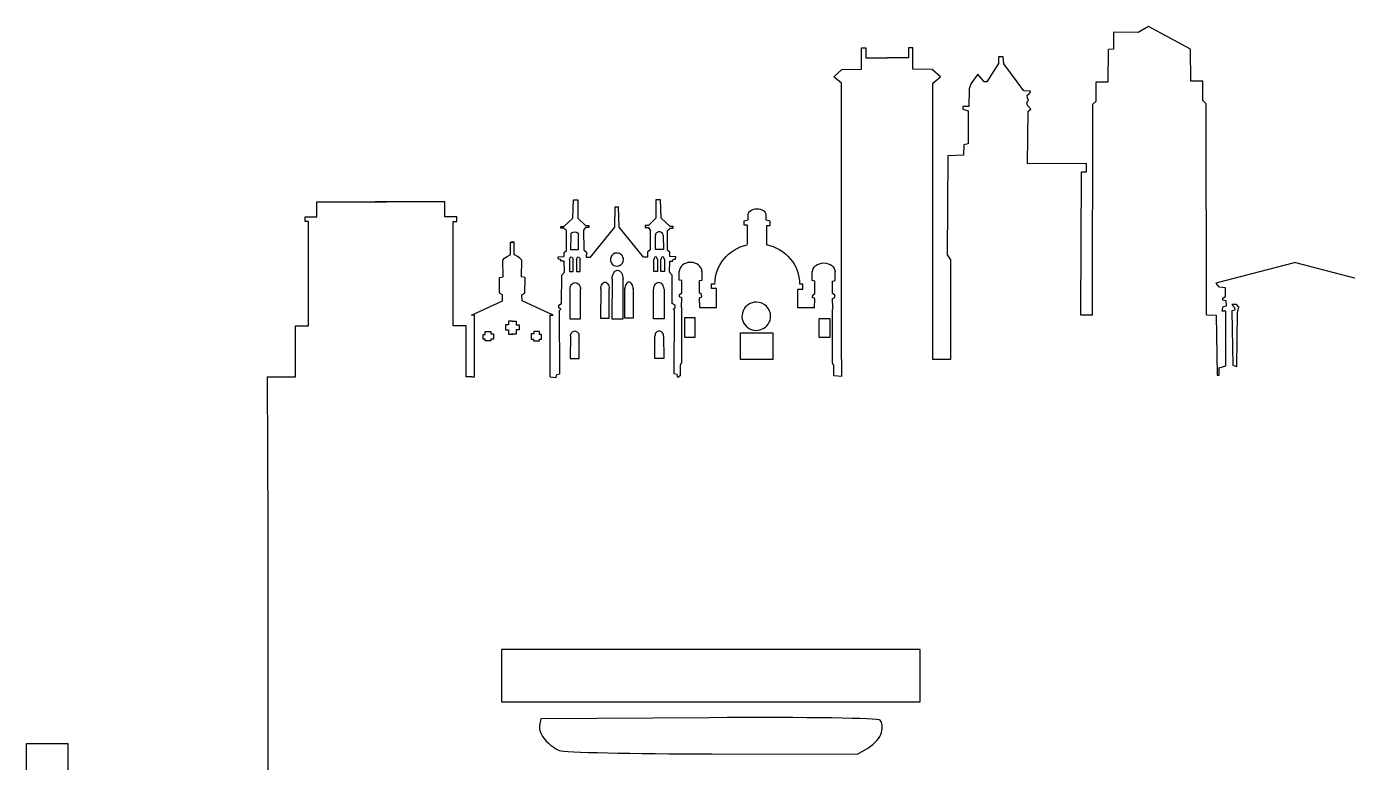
# Model space of a CAD drawing. Extents: x -137 to 89, y 6 to 211.
# Drawn here: x -136.9 to -11, y 135.2 to 205.4 of the extents above; entities that cross this region are included whole.
import ezdxf

# ---------------------------------------------------------------- set-up
doc = ezdxf.new("R2010")
doc.units = 0
doc.layers.add('outline', color=7, linetype='CONTINUOUS')

msp = doc.modelspace()

# ---------------------------------------------------------------- linework, layer by layer
at = {"layer": 'outline', "color": 7}
for points in [[(-25.939452, 203.200239), (-29.939469, 205.362409), (-30.912446, 204.778624), (-33.269213, 204.821864), (-33.290833, 203.178614), (-33.759597, 203.156164)], [(-59.204859, 173.59714), (-59.204859, 199.958942), (-59.94094, 200.56916), (-59.156366, 201.266561), (-57.296634, 201.295611), (-57.296634, 203.329694), (-56.889819, 203.329694), (-56.889819, 202.370769), (-54.855737, 202.370769)], [(-35.286945, 177.8169), (-36.382741, 177.838), (-36.339501, 191.50292), (-35.842201, 191.50292), (-35.863821, 192.2813), (-41.485467, 192.2597), (-41.398977, 197.275943), (-41.161137, 197.470538), (-41.485463, 197.816487), (-41.528703, 198.140813), (-41.37735, 198.292161), (-41.485459, 198.530001), (-41.507079, 198.811084), (-41.247618, 198.984058), (-41.196068, 199.176431), (-41.8314, 199.221901), (-43.734111, 201.794883), (-43.798981, 202.465158), (-44.231416, 202.465158), (-44.231416, 201.816505), (-45.355746, 200.086772), (-45.615206, 200.086772), (-46.220614, 200.821907), (-46.890887, 199.892176), (-47.042239, 199.394875), (-47.066049, 197.724849), (-47.649194, 197.710259), (-47.649194, 197.462422), (-47.124363, 197.302057), (-47.138943, 194.16765), (-47.528066, 194.06338), (-47.561726, 193.08883), (-49.063326, 193.03053), (-49.136216, 183.58358), (-48.800907, 183.11706), (-48.800907, 173.59722), (-50.506607, 173.59722), (-50.506615, 199.958938), (-49.770535, 200.56916), (-50.555109, 201.266561), (-52.414841, 201.295611), (-52.414841, 203.329694), (-52.821656, 203.329694), (-52.821656, 202.370769), (-54.855737, 202.370769)], [(-35.286945, 177.8169), (-35.243845, 197.943041), (-34.927167, 198.248021), (-34.927167, 200.085871), (-33.781217, 200.085871), (-33.759597, 203.156154)], [(-24.412105, 177.86099), (-24.455205, 197.987126), (-24.771882, 198.292106), (-24.771882, 200.129956), (-25.917833, 200.129956), (-25.939453, 203.200239)], [(-113.94772, 171.94917), (-111.25646, 171.94917), (-111.25646, 176.80594), (-110.00241, 176.80594), (-110.00241, 186.66785), (-110.00241, 186.75825), (-110.34019, 186.75825), (-110.34019, 187.2102), (-109.20319, 187.2102), (-109.20319, 188.62312), (-102.56402, 188.62312)], [(-94.425561, 171.94559), (-94.965864, 171.94559), (-94.965864, 176.80236), (-96.21991, 176.80236), (-96.21991, 186.66427), (-96.21991, 186.75467), (-95.882137, 186.75467), (-95.882137, 187.20661), (-97.019138, 187.20661), (-97.019138, 188.61954), (-103.6583, 188.61954)], [(-86.390135, 171.88863), (-86.341115, 172.16312), (-86.066626, 172.24152), (-86.096036, 178.26068), (-85.958791, 178.39793), (-86.145052, 178.53517), (-86.154852, 178.79006), (-85.880362, 178.94691), (-85.860752, 181.64279), (-85.615671, 181.92708), (-85.635281, 182.97603), (-85.890165, 182.97603), (-85.978395, 183.15248), (-86.194066, 183.17208), (-86.213676, 183.39755), (-85.64509, 183.42695), (-85.63529, 183.81908), (-85.429423, 183.99554), (-85.429423, 185.89736), (-85.566667, 186.0346), (-85.669601, 186.13754), (-85.958796, 186.13754), (-85.958796, 186.28948), (-85.674503, 186.28948), (-84.802018, 187.06394), (-84.752998, 188.81871), (-84.321658, 188.81871), (-84.321658, 187.06394), (-83.59622, 186.38752), (-83.302125, 186.37752), (-83.292325, 186.18146), (-83.606028, 186.20106), (-83.782485, 185.94618), (-83.762875, 184.04436), (-83.517795, 183.83849), (-83.527595, 183.36794), (-83.135466, 183.35794), (-80.801203, 186.22549), (-80.761683, 188.1622)], [(-80.761684, 188.16262), (-80.447358, 188.16462)], [(-74.818929, 171.890914), (-74.867945, 172.165405), (-75.142434, 172.243833), (-75.113025, 178.262993), (-75.250269, 178.400239), (-75.064009, 178.53748), (-75.05421, 178.792365), (-75.3287, 178.949217), (-75.348306, 181.645094), (-75.593386, 181.929388), (-75.57378, 182.97833), (-75.318897, 182.97833), (-75.230668, 183.154787), (-75.014997, 183.174385), (-74.995391, 183.399857), (-75.563977, 183.429253), (-75.573775, 183.821384), (-75.779643, 183.997837), (-75.779643, 185.899657), (-75.642398, 186.036903), (-75.539465, 186.139836), (-75.25027, 186.139836), (-75.25027, 186.291784), (-75.534563, 186.291784), (-76.407047, 187.066239), (-76.456063, 188.821011), (-76.887403, 188.821011), (-76.887403, 187.066239), (-77.61284, 186.389818), (-77.906935, 186.380019), (-77.916734, 186.183956), (-77.603031, 186.203553), (-77.426574, 185.948668), (-77.44618, 184.046848), (-77.69126, 183.840981), (-77.681461, 183.370431), (-78.073589, 183.360632), (-80.40785, 186.228171), (-80.447373, 188.164886)], [(-68.174219, 184.574524), (-68.174219, 186.419448), (-68.465523, 186.419448), (-68.465523, 186.827274), (-68.08857, 186.928277), (-68.08857, 187.429303)], [(-66.308481, 184.526524), (-66.308481, 186.371448), (-66.017177, 186.371448), (-66.017177, 186.779274), (-66.39413, 186.880277), (-66.39413, 187.381303)], [(-85.013679, 185.46446), (-85.028269, 184.10041), (-84.26236, 184.10041), (-84.26236, 185.46446)], [(-76.195383, 185.466735), (-76.180793, 184.102687), (-76.946701, 184.102687), (-76.946701, 185.466735)], [(-90.769322, 183.5777), (-90.750882, 184.78403), (-90.479589, 184.78403)], [(-90.398233, 183.5777), (-90.416673, 184.78403), (-90.687966, 184.78403)], [(-94.184352, 171.93446), (-94.184352, 177.82749), (-94.471633, 177.82749), (-91.516488, 179.19634), (-91.507888, 179.75485), (-91.791442, 179.9353), (-91.808622, 181.42181), (-91.447735, 181.47341), (-91.480875, 183.07268)], [(-86.983203, 171.93446), (-86.983203, 177.82749), (-86.695922, 177.82749), (-89.651067, 179.19634), (-89.659667, 179.75485), (-89.376113, 179.9353), (-89.358933, 181.42181), (-89.71982, 181.47341), (-89.68668, 183.07268)], [(-85.127262, 183.126943), (-85.133775, 181.993558), (-84.791879, 181.993558), (-84.791879, 183.126943)], [(-84.459862, 183.127043), (-84.466375, 181.993658), (-84.124479, 181.993658), (-84.124479, 183.127043)], [(-76.749173, 183.129277), (-76.74266, 181.995893), (-77.084555, 181.995893), (-77.084555, 183.129277)], [(-76.081769, 183.129191), (-76.075256, 181.995806), (-76.417152, 181.995806), (-76.417152, 183.129191)], [(-22.574488, 172.98233), (-22.574488, 178.22493), (-22.925763, 178.22493), (-22.813826, 178.64268), (-22.497252, 178.72748), (-22.528112, 179.18594), (-22.866131, 179.27214), (-22.866131, 179.46435), (-22.594389, 179.60353), (-22.594389, 180.44526), (-23.171011, 180.48506), (-23.383102, 180.75018), (-23.489148, 180.91587), (-16.032861, 182.85782)], [(-9.49124, 172.98233), (-9.49124, 178.22493), (-9.139965, 178.22493), (-9.251903, 178.64268), (-9.568477, 178.72748), (-9.537613, 179.18594), (-9.199594, 179.27214), (-9.199594, 179.46435), (-9.471336, 179.60353), (-9.471336, 180.44526), (-8.894714, 180.48506), (-8.682623, 180.75018), (-8.576577, 180.91587), (-16.032864, 182.85782)], [(-74.446022, 178.558222), (-74.426537, 179.474083), (-74.640888, 179.571513), (-74.631145, 179.795608), (-74.436281, 179.951497), (-74.416796, 181.120682), (-74.670119, 181.179141), (-74.670119, 182.026801)], [(-72.719137, 178.560777), (-72.738624, 179.476639), (-72.524273, 179.574068), (-72.534016, 179.798164), (-72.728881, 179.954053), (-72.748367, 181.123237), (-72.495044, 181.181697), (-72.495044, 182.029356)], [(-61.763563, 178.512777), (-61.744076, 179.428639), (-61.958427, 179.526068), (-61.948684, 179.750164), (-61.753819, 179.906053), (-61.734333, 181.075237), (-61.987656, 181.133697), (-61.987656, 181.981356)], [(-60.036678, 178.510222), (-60.056163, 179.426083), (-59.841812, 179.523513), (-59.851555, 179.747608), (-60.046419, 179.903497), (-60.065904, 181.072682), (-59.812581, 181.131141), (-59.812581, 181.978801)], [(-85.094669, 180.312027), (-85.114396, 177.489956), (-84.078816, 177.489956), (-84.078816, 180.312027)], [(-82.145637, 180.354756), (-82.160939, 177.547603), (-81.357631, 177.547603), (-81.357631, 180.354756)], [(-81.070518, 181.280733), (-81.090768, 177.482263), (-80.027753, 177.482263), (-80.027753, 181.280733)], [(-79.063374, 180.356658), (-79.048071, 177.549502), (-79.851379, 177.549502), (-79.851379, 180.356658)], [(-76.114377, 180.314699), (-76.09465, 177.492634), (-77.130227, 177.492634), (-77.130227, 180.314699)], [(-72.719137, 178.560777), (-71.10668, 178.560777), (-71.10668, 180.360325), (-71.592187, 180.360325), (-71.592187, 180.826407), (-71.300883, 180.826407)], [(-61.763563, 178.512777), (-63.37602, 178.512777), (-63.37602, 180.312325), (-62.890513, 180.312325), (-62.890513, 180.778407), (-63.181817, 180.778407)], [(-74.541117, 173.085092), (-74.40998, 173.31223), (-74.424199, 178.424369)], [(-74.446043, 178.55812), (-74.424223, 178.42427)], [(-59.941583, 173.037092), (-60.07272, 173.26423), (-60.058501, 178.376369)], [(-60.036649, 178.51019), (-60.058469, 178.37634)], [(-24.412105, 177.86099), (-23.496198, 177.83799), (-23.409708, 172.10823), (-23.193491, 172.10823), (-23.193491, 172.80013), (-22.574487, 172.98235)], [(-90.583778, 177.27161), (-90.953592, 177.27161), (-90.953592, 176.893), (-91.226549, 176.893), (-91.226549, 176.42633), (-90.953592, 176.42633), (-90.953592, 176.02129), (-90.522142, 176.02129)], [(-90.583778, 177.27161), (-90.213963, 177.27161), (-90.213963, 176.893), (-89.941006, 176.893), (-89.941006, 176.42633), (-90.213963, 176.42633), (-90.213963, 176.02129), (-90.645413, 176.02129)], [(-85.04131, 175.844588), (-85.057191, 173.688987), (-84.223496, 173.688987), (-84.223496, 175.844588)], [(-76.167803, 175.846646), (-76.151922, 173.691041), (-76.985613, 173.691041), (-76.985613, 175.846646)], [(-59.204859, 173.59714), (-59.188479, 171.9772), (-59.941554, 172.0335)], [(-113.94772, 171.94917), (-113.87862, 157.57399)], [(-94.425561, 171.94559), (-94.184352, 171.93449)], [(-86.983203, 171.93446), (-86.390135, 171.88866)], [(-74.541138, 172.08143), (-74.818908, 171.89086)], [(-113.87862, 157.57399), (-113.87862, 7.4332)], [(-71.85303, 139.445168), (-87.863045, 139.352362), (-87.988192, 138.702211)], [(-71.534939, 135.989494), (-57.691735, 135.966913), (-56.642082, 136.586955)]]:
    msp.add_lwpolyline(points, dxfattribs=at)
at = {"layer": 'outline', "color": 1}
msp.add_lwpolyline([(-80.610718, 183.753543)], close=True, dxfattribs=at)
at = {"layer": 'outline', "color": 7}
for points in [[(-67.324295, 179.068062)], [(-21.521794, 172.92792), (-21.441354, 178.06009), (-21.328734, 178.59101), (-21.553969, 178.84842), (-21.988356, 178.83232), (-21.747033, 178.55881), (-21.698763, 178.3014), (-21.988354, 178.237), (-21.891824, 173.05657)], [(-73.145809, 177.563807), (-74.155663, 177.563807), (-74.155663, 175.738301), (-73.145809, 175.738301)], [(-61.336891, 177.515807), (-60.327037, 177.515807), (-60.327037, 175.690301), (-61.336891, 175.690301)], [(-93.172473, 175.98607), (-93.163673, 176.27664), (-92.644173, 176.27664), (-92.644173, 176.04771), (-92.388825, 176.04771), (-92.388825, 175.54582), (-92.617758, 175.54582), (-92.617758, 175.37852), (-93.163673, 175.37852), (-93.163673, 175.54582), (-93.36619, 175.54582), (-93.36619, 175.98607)], [(-87.995082, 175.98607), (-88.003882, 176.27664), (-88.523381, 176.27664), (-88.523381, 176.04771), (-88.778729, 176.04771), (-88.778729, 175.54582), (-88.549796, 175.54582), (-88.549796, 175.37852), (-88.003882, 175.37852), (-88.003882, 175.54582), (-87.801364, 175.54582), (-87.801364, 175.98607)], [(-68.837929, 176.1397), (-65.739699, 176.1397), (-65.739699, 173.585432), (-68.837929, 173.585432)], [(-51.701768, 143.450513), (-51.701768, 145.945063), (-71.658135, 145.945063), (-91.614506, 145.945063), (-91.614506, 143.450513), (-91.614506, 140.955968), (-71.658135, 140.955968), (-51.701768, 140.955968)], [(-136.89656, 136.98077), (-132.9552, 136.98077), (-132.9552, 131.725624), (-136.89656, 131.725624)]]:
    msp.add_lwpolyline(points, close=True, dxfattribs=at)
for points in [[(-68.101385, 187.37637), (-68.101387, 187.533457), (-68.011956, 187.684111), (-67.852767, 187.795189)], [(-67.852767, 187.795189), (-67.693578, 187.906267), (-67.47767, 187.96867), (-67.252541, 187.96867)], [(-67.252541, 187.96867), (-67.027412, 187.96867), (-66.811504, 187.906267), (-66.652314, 187.795189)], [(-66.652314, 187.795189), (-66.493125, 187.684111), (-66.403694, 187.533457), (-66.403696, 187.37637)], [(-71.270794, 180.78346), (-71.270792, 182.566476), (-70.001968, 184.119161), (-68.197044, 184.54487)], [(-66.371571, 184.56772), (-64.517189, 184.179273), (-63.195181, 182.604272), (-63.195178, 180.78346)], [(-91.480875, 183.07268), (-91.340881, 183.36962), (-90.769322, 183.5777), (-90.769322, 183.5777)], [(-89.68668, 183.07268), (-89.826674, 183.36962), (-90.398233, 183.5777), (-90.398233, 183.5777)], [(-73.59219, 182.851907), (-73.879071, 182.851907), (-74.154203, 182.761838), (-74.357058, 182.601514)], [(-72.827322, 182.601514), (-73.030177, 182.761838), (-73.305309, 182.851907), (-73.59219, 182.851907)], [(-61.655378, 182.553514), (-61.452523, 182.713838), (-61.177391, 182.803907), (-60.89051, 182.803907)], [(-60.89051, 182.803907), (-60.603629, 182.803907), (-60.328497, 182.713838), (-60.125642, 182.553514)], [(-74.357058, 182.601514), (-74.559914, 182.44119), (-74.673877, 182.223744), (-74.673876, 181.997012)], [(-72.510503, 181.997012), (-72.510503, 182.223744), (-72.624466, 182.44119), (-72.827322, 182.601514)], [(-61.972197, 181.949012), (-61.972197, 182.175744), (-61.858234, 182.39319), (-61.655378, 182.553514)], [(-60.125642, 182.553514), (-59.922786, 182.39319), (-59.808823, 182.175744), (-59.808824, 181.949012)], [(-67.324295, 179.068062), (-67.877362, 179.068062), (-68.37597, 178.740665), (-68.58762, 178.238536)], [(-66.357388, 178.674484), (-66.613828, 178.926488), (-66.961634, 179.068062), (-67.324295, 179.068062)], [(-68.58762, 178.238536), (-68.79927, 177.736406), (-68.68228, 177.15843), (-68.291202, 176.774116)], [(-66.801009, 176.482825), (-66.290041, 176.690814), (-65.956882, 177.180799), (-65.956882, 177.7243)], [(-65.956882, 177.7243), (-65.956882, 178.080688), (-66.100948, 178.422479), (-66.357388, 178.674484)], [(-68.291202, 176.774116), (-67.900125, 176.389803), (-67.311976, 176.274836), (-66.801009, 176.482825)], [(-74.541117, 172.081543), (-74.541117, 172.120522), (-74.541117, 173.085092), (-74.541117, 173.085092)], [(-59.941583, 172.033543), (-59.941583, 172.072522), (-59.941583, 173.037092), (-59.941583, 173.037092)], [(-87.988192, 138.702211), (-88.057022, 138.344627), (-87.818648, 137.724336), (-87.458466, 137.323788)], [(-55.509032, 139.203988), (-55.709656, 139.404616), (-62.235885, 139.500919), (-71.85303, 139.445168)], [(-55.383737, 138.038499), (-55.268956, 138.495824), (-55.325338, 139.020294), (-55.509032, 139.203988)], [(-87.458466, 137.323788), (-87.098286, 136.923236), (-86.482865, 136.46424), (-86.090866, 136.3038)], [(-56.642082, 136.586955), (-56.064777, 136.92798), (-55.498517, 137.581177), (-55.383737, 138.038499)], [(-86.090866, 136.3038), (-85.698866, 136.143355), (-79.148701, 136.001921), (-71.534939, 135.989494)]]:
    msp.add_open_spline(points, degree=3, dxfattribs=at)
at = {"layer": 'outline', "color": 1}
for points in [[(-85.011987, 185.45692), (-85.011987, 185.627565), (-84.844168, 185.7659), (-84.637154, 185.7659)], [(-84.637154, 185.7659), (-84.43014, 185.7659), (-84.262321, 185.627565), (-84.262321, 185.45692)], [(-76.836957, 185.677667), (-76.907252, 185.619722), (-76.946743, 185.541132), (-76.946743, 185.459185)], [(-76.57191, 185.768166), (-76.671322, 185.768166), (-76.766663, 185.735613), (-76.836957, 185.677667)], [(-76.306863, 185.677667), (-76.377158, 185.735613), (-76.472498, 185.768166), (-76.57191, 185.768166)], [(-76.197078, 185.459185), (-76.197077, 185.541132), (-76.236568, 185.619722), (-76.306863, 185.677667)], [(-85.126506, 183.120667), (-85.126506, 183.188756), (-85.108877, 183.254057), (-85.077498, 183.302203)], [(-85.077498, 183.302203), (-85.046119, 183.35035), (-85.00356, 183.377398), (-84.959183, 183.377398)], [(-84.959183, 183.377398), (-84.914806, 183.377398), (-84.872247, 183.35035), (-84.840868, 183.302203)], [(-84.840868, 183.302203), (-84.809489, 183.254057), (-84.791861, 183.188756), (-84.791861, 183.120667)], [(-84.459106, 183.120767), (-84.459106, 183.188856), (-84.441477, 183.254157), (-84.410098, 183.302303)], [(-84.410098, 183.302303), (-84.378719, 183.35045), (-84.33616, 183.377498), (-84.291783, 183.377498)], [(-84.291783, 183.377498), (-84.247406, 183.377498), (-84.204847, 183.35045), (-84.173468, 183.302303)], [(-84.173468, 183.302303), (-84.142089, 183.254157), (-84.124461, 183.188856), (-84.124461, 183.120767)], [(-81.187083, 183.368428), (-81.283643, 183.13531), (-81.230269, 182.86698), (-81.051848, 182.68856)], [(-80.610718, 183.753543), (-80.863043, 183.753543), (-81.090522, 183.601546), (-81.187083, 183.368428)], [(-81.051848, 182.68856), (-80.873428, 182.510139), (-80.605098, 182.456765), (-80.37198, 182.553325)], [(-80.169588, 183.57082), (-80.286583, 183.687815), (-80.445262, 183.753543), (-80.610718, 183.753543)], [(-80.37198, 182.553325), (-80.138862, 182.649886), (-79.986865, 182.877365), (-79.986865, 183.12969)], [(-79.986865, 183.12969), (-79.986865, 183.295146), (-80.052593, 183.453825), (-80.169588, 183.57082)], [(-77.035566, 183.304537), (-77.066945, 183.256391), (-77.084573, 183.19109), (-77.084573, 183.123001)], [(-76.917251, 183.379732), (-76.961628, 183.379732), (-77.004187, 183.352684), (-77.035566, 183.304537)], [(-76.798936, 183.304537), (-76.830315, 183.352684), (-76.872874, 183.379732), (-76.917251, 183.379732)], [(-76.749929, 183.123001), (-76.749929, 183.19109), (-76.767557, 183.256391), (-76.798936, 183.304537)], [(-76.368162, 183.304451), (-76.399541, 183.256304), (-76.41717, 183.191004), (-76.41717, 183.122915)], [(-76.249847, 183.379646), (-76.294224, 183.379646), (-76.336783, 183.352598), (-76.368162, 183.304451)], [(-76.131533, 183.304451), (-76.162912, 183.352598), (-76.205471, 183.379646), (-76.249847, 183.379646)], [(-76.082525, 183.122915), (-76.082525, 183.191004), (-76.100154, 183.256305), (-76.131533, 183.304451)], [(-81.068167, 181.259697), (-81.068168, 181.487895), (-81.013358, 181.706746), (-80.915794, 181.868106)], [(-80.915794, 181.868106), (-80.818231, 182.029466), (-80.685907, 182.120118), (-80.547932, 182.120118)], [(-80.547932, 182.120118), (-80.409957, 182.120117), (-80.277633, 182.029466), (-80.18007, 181.868106)], [(-80.18007, 181.868106), (-80.082507, 181.706746), (-80.027697, 181.487895), (-80.027697, 181.259697)], [(-85.092379, 180.296399), (-85.092379, 180.465938), (-85.038984, 180.628534), (-84.943938, 180.748416)], [(-84.943938, 180.748416), (-84.848893, 180.868299), (-84.719984, 180.935648), (-84.58557, 180.935648)], [(-84.58557, 180.935648), (-84.451156, 180.935648), (-84.322247, 180.868298), (-84.227202, 180.748416)], [(-84.227202, 180.748416), (-84.132157, 180.628533), (-84.078761, 180.465938), (-84.078761, 180.296399)], [(-82.14386, 180.33921), (-82.14386, 180.507853), (-82.102441, 180.669589), (-82.028714, 180.788838)], [(-82.028714, 180.788838), (-81.954986, 180.908087), (-81.85499, 180.97508), (-81.750724, 180.97508)], [(-81.750724, 180.97508), (-81.646458, 180.97508), (-81.546462, 180.908086), (-81.472735, 180.788838)], [(-81.472735, 180.788838), (-81.399008, 180.669589), (-81.357588, 180.507853), (-81.357589, 180.33921)], [(-79.736275, 180.79074), (-79.810002, 180.671491), (-79.851422, 180.509755), (-79.851421, 180.341112)], [(-79.458286, 180.976982), (-79.562552, 180.976982), (-79.662548, 180.909989), (-79.736275, 180.79074)], [(-79.180297, 180.79074), (-79.254024, 180.909989), (-79.35402, 180.976982), (-79.458286, 180.976982)], [(-79.06515, 180.341112), (-79.06515, 180.509755), (-79.106569, 180.671491), (-79.180297, 180.79074)], [(-76.981842, 180.751087), (-77.076887, 180.631205), (-77.130283, 180.46861), (-77.130282, 180.299071)], [(-76.623475, 180.938318), (-76.757889, 180.938318), (-76.886798, 180.870969), (-76.981842, 180.751087)], [(-76.265107, 180.751087), (-76.360152, 180.870969), (-76.489061, 180.938318), (-76.623475, 180.938318)], [(-76.116667, 180.299071), (-76.116667, 180.46861), (-76.170063, 180.631205), (-76.265107, 180.751087)], [(-84.919964, 176.177917), (-84.843447, 176.269488), (-84.739669, 176.320932), (-84.631459, 176.320932)], [(-84.631459, 176.320932), (-84.523248, 176.320932), (-84.41947, 176.269488), (-84.342954, 176.177917)], [(-76.577652, 176.322991), (-76.685862, 176.322991), (-76.78964, 176.271547), (-76.866156, 176.179976)], [(-76.289148, 176.179976), (-76.365664, 176.271547), (-76.469442, 176.322991), (-76.577652, 176.322991)], [(-85.039466, 175.83265), (-85.039466, 175.962151), (-84.99648, 176.086347), (-84.919964, 176.177917)], [(-84.342954, 176.177917), (-84.266437, 176.086347), (-84.223451, 175.96215), (-84.223452, 175.83265)], [(-76.866156, 176.179976), (-76.942671, 176.088405), (-76.985657, 175.964209), (-76.985657, 175.834709)], [(-76.169647, 175.834709), (-76.169646, 175.964209), (-76.212632, 176.088406), (-76.289148, 176.179976)]]:
    msp.add_open_spline(points, degree=3, dxfattribs=at)

doc.saveas('drawing.dxf')
